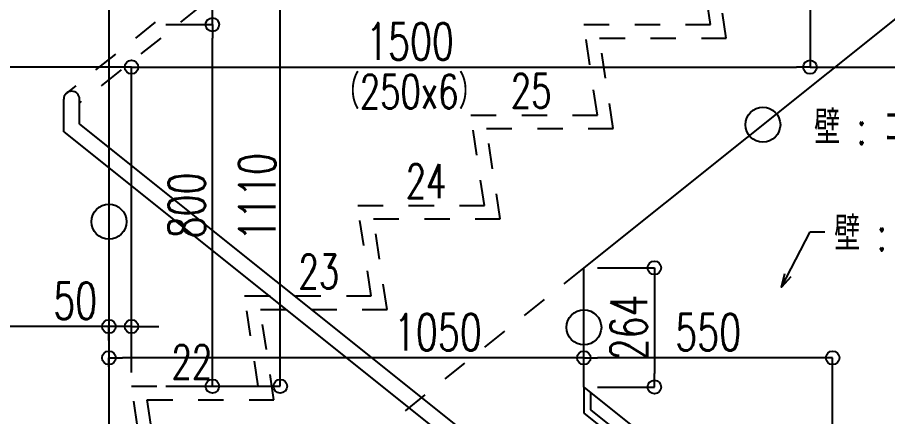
# Model space of a CAD drawing. Extents: x -229451 to 47804, y -161247 to 19812.
# Drawn here: x 27110 to 29034, y 6985 to 7868 of the extents above; entities that cross this region are included whole.
import ezdxf
from ezdxf.enums import TextEntityAlignment as Align

# ---------------------------------------------------------------- set-up
doc = ezdxf.new("R2010")
doc.units = 0
doc.header["$LTSCALE"] = 450
doc.linetypes.add('CENTER2', pattern=[2.3, 2, -0.1, 0.1, -0.1])
doc.linetypes.add('HIDDEN2', pattern=[0.25, 0.125, -0.125])
doc.layers.get('0').update_dxf_attribs({"linetype": 'CONTINUOUS'})
doc.layers.get('DEFPOINTS').update_dxf_attribs({"linetype": 'CONTINUOUS'})
for name, color, linetype in [('E1_文字A', 3, 'CONTINUOUS'), ('E1_文字B', 2, 'CONTINUOUS'), ('E6_面取り記号', 4, 'CONTINUOUS'), ('H寸法', 3, 'CONTINUOUS'), ('IC1_寸法', 3, 'CONTINUOUS'), ('JL1_金物_手摺他', 1, 'CONTINUOUS'), ('KA1_躯体見下線', 113, 'CONTINUOUS'), ('KC_躯体断面見掛線', 133, 'CONTINUOUS')]:
    doc.layers.add(name, color=color, linetype=linetype)
doc.styles.add('toda-A (0.7)', font='romans.shx', dxfattribs={"width": 0.7, "bigfont": 'extfont.shx'})
doc.dimstyles.new('toda 1：30', dxfattribs={"dimscale": 30, "dimtxt": 2.7, "dimasz": 1, "dimexe": 0, "dimexo": 1, "dimgap": 0, "dimtad": 0, "dimdec": 3, "dimzin": 12, "dimdsep": 46, "dimtxsty": 'toda-A (0.7)', "dimblk": 'ORIGIN', "dimcen": 2.5, "dimclrd": 256, "dimclre": 256, "dimclrt": 7, "dimadec": 0, "dimazin": 0, "dimtfac": 1, "dimtdec": 3, "dimtix": 1, "dimtmove": 2, "dimatfit": 3, "dimldrblk": 'ORIGIN', "dimfxl": 0, "dimtvp": 0.7, "dimtolj": 1, "dimtzin": 0, "dimarcsym": 0})

# ---------------------------------------------------------------- blocks, each defined once
blk = doc.blocks.new('_Origin')
at = {"color": 0, "linetype": 'ByBlock', "lineweight": -2}
blk.add_line((0, 0), (-1, 0), dxfattribs=at)
blk.add_circle((0, 0), 0.5, dxfattribs=at)
blk = doc.blocks.new('*D157')
at = {"layer": 'DEFPOINTS', "color": 0, "transparency": 16777216}
for p in [(25932.3, 7758.3), (25932.3, 7674.2), (27362.3, 7052.2)]:
    blk.add_point(p, dxfattribs=at)
at = {"layer": 'H寸法', "linetype": 'CENTER2', "lineweight": -2, "transparency": 16777216}
for p, q in [((25932.3, 7704.2), (25932.3, 7758.3)), ((27362.3, 7082.2), (27362.3, 7758.3))]:
    blk.add_line(p, q, dxfattribs=at)
at = {"layer": 'H寸法', "lineweight": -2, "transparency": 16777216}
blk.add_line((27332.3, 7758.3), (25962.3, 7758.3), dxfattribs=at)
at = {"layer": 'H寸法', "lineweight": -2, "transparency": 16777216, "xscale": 30, "yscale": 30, "zscale": 30, "rotation": 180}
blk.add_blockref('_Origin', (25932.3, 7758.3), dxfattribs=at)
at = {"layer": 'H寸法', "lineweight": -2, "transparency": 16777216, "xscale": 30, "yscale": 30, "zscale": 30}
blk.add_blockref('_Origin', (27362.3, 7758.3), dxfattribs=at)
at = {"layer": 'H寸法', "color": 7, "transparency": 16777216, "insert": (26647.3, 7815), "char_height": 81, "attachment_point": 5, "style": 'toda-A (0.7)'}
blk.add_mtext('\\A1;1430', dxfattribs=at)
blk = doc.blocks.new('*D158')
at = {"layer": 'DEFPOINTS', "color": 0, "transparency": 16777216}
for p in [(28862.3, 8252.2), (28862.3, 7758.3), (27362.3, 7052.2)]:
    blk.add_point(p, dxfattribs=at)
at = {"layer": 'H寸法', "linetype": 'CENTER2', "lineweight": -2, "transparency": 16777216}
for p, q in [((28862.3, 8222.2), (28862.3, 7758.3)), ((27362.3, 7082.2), (27362.3, 7758.3))]:
    blk.add_line(p, q, dxfattribs=at)
at = {"layer": 'H寸法', "lineweight": -2, "transparency": 16777216}
blk.add_line((27392.3, 7758.3), (28832.3, 7758.3), dxfattribs=at)
at = {"layer": 'H寸法', "lineweight": -2, "transparency": 16777216, "xscale": 30, "yscale": 30, "zscale": 30, "rotation": 180}
blk.add_blockref('_Origin', (27362.3, 7758.3), dxfattribs=at)
at = {"layer": 'H寸法', "lineweight": -2, "transparency": 16777216, "xscale": 30, "yscale": 30, "zscale": 30}
blk.add_blockref('_Origin', (28862.3, 7758.3), dxfattribs=at)
at = {"layer": 'H寸法', "color": 7, "transparency": 16777216, "insert": (27977.9, 7815), "char_height": 81, "attachment_point": 5, "style": 'toda-A (0.7)'}
blk.add_mtext('\\A1;1500', dxfattribs=at)
blk = doc.blocks.new('*D159')
at = {"layer": 'DEFPOINTS', "color": 0, "transparency": 16777216}
for p in [(28862.3, 8252.2), (30132.3, 7878.3), (30132.3, 7758.3)]:
    blk.add_point(p, dxfattribs=at)
at = {"layer": 'H寸法', "linetype": 'CENTER2', "lineweight": -2, "transparency": 16777216}
for p, q in [((28862.3, 8222.2), (28862.3, 7758.3)), ((30132.3, 7848.3), (30132.3, 7758.3))]:
    blk.add_line(p, q, dxfattribs=at)
at = {"layer": 'H寸法', "lineweight": -2, "transparency": 16777216}
blk.add_line((28892.3, 7758.3), (30102.3, 7758.3), dxfattribs=at)
at = {"layer": 'H寸法', "lineweight": -2, "transparency": 16777216, "xscale": 30, "yscale": 30, "zscale": 30, "rotation": 180}
blk.add_blockref('_Origin', (28862.3, 7758.3), dxfattribs=at)
at = {"layer": 'H寸法', "lineweight": -2, "transparency": 16777216, "xscale": 30, "yscale": 30, "zscale": 30}
blk.add_blockref('_Origin', (30132.3, 7758.3), dxfattribs=at)
at = {"layer": 'H寸法', "color": 7, "transparency": 16777216, "insert": (29497.3, 7815), "char_height": 81, "attachment_point": 5, "style": 'toda-A (0.7)'}
blk.add_mtext('\\A1;1270', dxfattribs=at)
blk = doc.blocks.new('*D164')
at = {"layer": 'DEFPOINTS', "color": 0, "transparency": 16777216}
for p in [(27408.3, 8162.2), (27691.1, 8162.2), (27408.3, 7052.2)]:
    blk.add_point(p, dxfattribs=at)
at = {"layer": 'IC1_寸法', "lineweight": -2, "transparency": 16777216}
for p, q in [((27438.3, 8162.2), (27691.1, 8162.2)), ((27691.1, 7082.2), (27691.1, 8132.2)), ((27438.3, 7052.2), (27691.1, 7052.2))]:
    blk.add_line(p, q, dxfattribs=at)
at = {"layer": 'IC1_寸法', "lineweight": -2, "transparency": 16777216, "xscale": 30, "yscale": 30, "zscale": 30}
for p, rotation in [((27691.1, 8162.2), 90), ((27691.1, 7052.2), 270)]:
    blk.add_blockref('_Origin', p, dxfattribs=dict(at, rotation=rotation))
at = {"layer": 'IC1_寸法', "color": 7, "transparency": 16777216, "insert": (27640.1, 7471), "char_height": 81, "attachment_point": 5, "rotation": 90, "style": 'toda-A (0.7)'}
blk.add_mtext('\\A1;1110', dxfattribs=at)
blk = doc.blocks.new('*D165')
at = {"layer": 'DEFPOINTS', "color": 0, "transparency": 16777216}
for p in [(27408.1, 7852.2), (27541, 7852.2), (27408.1, 7052.2)]:
    blk.add_point(p, dxfattribs=at)
at = {"layer": 'IC1_寸法', "linetype": 'CENTER2', "lineweight": -2, "transparency": 16777216}
for p, q in [((27438.1, 7852.2), (27541, 7852.2)), ((27438.1, 7052.2), (27541, 7052.2))]:
    blk.add_line(p, q, dxfattribs=at)
at = {"layer": 'IC1_寸法', "lineweight": -2, "transparency": 16777216}
blk.add_line((27541, 7082.2), (27541, 7822.2), dxfattribs=at)
at = {"layer": 'IC1_寸法', "lineweight": -2, "transparency": 16777216, "xscale": 30, "yscale": 30, "zscale": 30}
for p, rotation in [((27541, 7852.2), 90), ((27541, 7052.2), 270)]:
    blk.add_blockref('_Origin', p, dxfattribs=dict(at, rotation=rotation))
at = {"layer": 'IC1_寸法', "color": 7, "transparency": 16777216, "insert": (27484.3, 7452.2), "char_height": 81, "attachment_point": 5, "rotation": 90, "style": 'toda-A (0.7)'}
blk.add_mtext('\\A1;800', dxfattribs=at)
blk = doc.blocks.new('*D166')
at = {"layer": 'DEFPOINTS', "color": 0, "transparency": 16777216}
for p in [(27408.3, 8162.2), (27541, 8162.2), (27408.1, 7852.2)]:
    blk.add_point(p, dxfattribs=at)
at = {"layer": 'IC1_寸法', "linetype": 'CENTER2', "lineweight": -2, "transparency": 16777216}
for p, q in [((27438.3, 8162.2), (27541, 8162.2)), ((27438.1, 7852.2), (27541, 7852.2))]:
    blk.add_line(p, q, dxfattribs=at)
at = {"layer": 'IC1_寸法', "lineweight": -2, "transparency": 16777216}
blk.add_line((27541, 7882.2), (27541, 8132.2), dxfattribs=at)
at = {"layer": 'IC1_寸法', "lineweight": -2, "transparency": 16777216, "xscale": 30, "yscale": 30, "zscale": 30}
for p, rotation in [((27541, 8162.2), 90), ((27541, 7852.2), 270)]:
    blk.add_blockref('_Origin', p, dxfattribs=dict(at, rotation=rotation))
at = {"layer": 'IC1_寸法', "color": 7, "transparency": 16777216, "insert": (27484.3, 8007.2), "char_height": 81, "attachment_point": 5, "rotation": 90, "style": 'toda-A (0.7)'}
blk.add_mtext('\\A1;310', dxfattribs=at)
blk = doc.blocks.new('*D167')
at = {"layer": 'DEFPOINTS', "color": 0, "transparency": 16777216}
for p in [(27312.3, 7184.4), (27312.3, 7123.7), (27362.3, 7123.7)]:
    blk.add_point(p, dxfattribs=at)
at = {"layer": 'H寸法', "lineweight": -2, "transparency": 16777216}
for p, q in [((27282.3, 7184.4), (27252.3, 7184.4)), ((27362.3, 7184.4), (27312.3, 7184.4)), ((27392.3, 7184.4), (27422.3, 7184.4))]:
    blk.add_line(p, q, dxfattribs=at)
at = {"layer": 'H寸法', "linetype": 'CENTER2', "lineweight": -2, "transparency": 16777216}
for p, q in [((27312.3, 7153.7), (27312.3, 7184.4)), ((27362.3, 7153.7), (27362.3, 7184.4))]:
    blk.add_line(p, q, dxfattribs=at)
at = {"layer": 'H寸法', "lineweight": -2, "transparency": 16777216, "xscale": 30, "yscale": 30, "zscale": 30}
blk.add_blockref('_Origin', (27312.3, 7184.4), dxfattribs=at)
at = {"layer": 'H寸法', "lineweight": -2, "transparency": 16777216, "xscale": 30, "yscale": 30, "zscale": 30, "rotation": 180}
blk.add_blockref('_Origin', (27362.3, 7184.4), dxfattribs=at)
at = {"layer": 'H寸法', "color": 7, "transparency": 16777216, "insert": (27237.9, 7241.1), "char_height": 81, "attachment_point": 5, "style": 'toda-A (0.7)'}
blk.add_mtext('\\A1;50', dxfattribs=at)
blk = doc.blocks.new('*D168')
at = {"layer": 'DEFPOINTS', "color": 0, "transparency": 16777216}
for p in [(28362.3, 7115), (28362.3, 7050.4), (28912.3, 6610.4)]:
    blk.add_point(p, dxfattribs=at)
at = {"layer": 'H寸法', "linetype": 'CENTER2', "lineweight": -2, "transparency": 16777216}
for p, q in [((28362.3, 7080.4), (28362.3, 7115)), ((28912.3, 6640.4), (28912.3, 7115))]:
    blk.add_line(p, q, dxfattribs=at)
at = {"layer": 'H寸法', "lineweight": -2, "transparency": 16777216}
blk.add_line((28882.3, 7115), (28392.3, 7115), dxfattribs=at)
at = {"layer": 'H寸法', "lineweight": -2, "transparency": 16777216, "xscale": 30, "yscale": 30, "zscale": 30, "rotation": 180}
blk.add_blockref('_Origin', (28362.3, 7115), dxfattribs=at)
at = {"layer": 'H寸法', "lineweight": -2, "transparency": 16777216, "xscale": 30, "yscale": 30, "zscale": 30}
blk.add_blockref('_Origin', (28912.3, 7115), dxfattribs=at)
at = {"layer": 'H寸法', "color": 7, "transparency": 16777216, "insert": (28637.3, 7171.7), "char_height": 81, "attachment_point": 5, "style": 'toda-A (0.7)'}
blk.add_mtext('\\A1;550', dxfattribs=at)
blk = doc.blocks.new('*D169')
at = {"layer": 'DEFPOINTS', "color": 0, "transparency": 16777216}
for p in [(28362.3, 7314.2), (28362.3, 7050.4), (28518.2, 7050.4)]:
    blk.add_point(p, dxfattribs=at)
at = {"layer": 'H寸法', "linetype": 'CENTER2', "lineweight": -2, "transparency": 16777216}
for p, q in [((28392.3, 7314.2), (28518.2, 7314.2)), ((28392.3, 7050.4), (28518.2, 7050.4))]:
    blk.add_line(p, q, dxfattribs=at)
at = {"layer": 'H寸法', "lineweight": -2, "transparency": 16777216}
blk.add_line((28518.2, 7284.2), (28518.2, 7080.4), dxfattribs=at)
at = {"layer": 'H寸法', "lineweight": -2, "transparency": 16777216, "xscale": 30, "yscale": 30, "zscale": 30}
for p, rotation in [((28518.2, 7314.2), 90), ((28518.2, 7050.4), 270)]:
    blk.add_blockref('_Origin', p, dxfattribs=dict(at, rotation=rotation))
at = {"layer": 'H寸法', "color": 7, "transparency": 16777216, "insert": (28461.5, 7182.3), "char_height": 81, "attachment_point": 5, "rotation": 90, "style": 'toda-A (0.7)'}
blk.add_mtext('\\A1;264', dxfattribs=at)
blk = doc.blocks.new('*D284')
at = {"layer": 'DEFPOINTS', "color": 0, "transparency": 16777216}
for p in [(26282.3, 7184.4), (26282.3, 7140.3), (27312.3, 7140.3)]:
    blk.add_point(p, dxfattribs=at)
at = {"layer": 'H寸法', "linetype": 'CENTER2', "lineweight": -2, "transparency": 16777216}
for p, q in [((26282.3, 7170.3), (26282.3, 7184.4)), ((27312.3, 7170.3), (27312.3, 7184.4))]:
    blk.add_line(p, q, dxfattribs=at)
at = {"layer": 'H寸法', "lineweight": -2, "transparency": 16777216}
blk.add_line((27282.3, 7184.4), (26312.3, 7184.4), dxfattribs=at)
at = {"layer": 'H寸法', "lineweight": -2, "transparency": 16777216, "xscale": 30, "yscale": 30, "zscale": 30, "rotation": 180}
blk.add_blockref('_Origin', (26282.3, 7184.4), dxfattribs=at)
at = {"layer": 'H寸法', "lineweight": -2, "transparency": 16777216, "xscale": 30, "yscale": 30, "zscale": 30}
blk.add_blockref('_Origin', (27312.3, 7184.4), dxfattribs=at)
at = {"layer": 'H寸法', "color": 7, "transparency": 16777216, "insert": (26797.3, 7241.1), "char_height": 81, "attachment_point": 5, "style": 'toda-A (0.7)'}
blk.add_mtext('\\A1;1030', dxfattribs=at)
blk = doc.blocks.new('*D398')
at = {"layer": 'DEFPOINTS', "color": 0, "transparency": 16777216}
for p in [(27312.3, 7115), (27312.3, 7065), (28362.3, 7065)]:
    blk.add_point(p, dxfattribs=at)
at = {"layer": 'H寸法', "linetype": 'CENTER2', "lineweight": -2, "transparency": 16777216}
for p, q in [((27312.3, 7095), (27312.3, 7115)), ((28362.3, 7095), (28362.3, 7115))]:
    blk.add_line(p, q, dxfattribs=at)
at = {"layer": 'H寸法', "lineweight": -2, "transparency": 16777216}
blk.add_line((28332.3, 7115), (27342.3, 7115), dxfattribs=at)
at = {"layer": 'H寸法', "lineweight": -2, "transparency": 16777216, "xscale": 30, "yscale": 30, "zscale": 30, "rotation": 180}
blk.add_blockref('_Origin', (27312.3, 7115), dxfattribs=at)
at = {"layer": 'H寸法', "lineweight": -2, "transparency": 16777216, "xscale": 30, "yscale": 30, "zscale": 30}
blk.add_blockref('_Origin', (28362.3, 7115), dxfattribs=at)
at = {"layer": 'H寸法', "color": 7, "transparency": 16777216, "insert": (28039.5, 7171.7), "char_height": 81, "attachment_point": 5, "style": 'toda-A (0.7)'}
blk.add_mtext('\\A1;1050', dxfattribs=at)

msp = doc.modelspace()

# ---------------------------------------------------------------- linework, layer by layer
at = {"layer": 'E6_面取り記号'}
for centre in [(28758.0355, 7630.7561), (27312.3146, 7416.1235), (28362.3146, 7182.2818)]:
    msp.add_circle(centre, 38.658, dxfattribs=at)
at = {"layer": 'JL1_金物_手摺他', "linetype": 'HIDDEN2'}
for p, q in [((28908.1317, 9052.1912), (27217.5588, 7699.8028)), ((28920.4086, 9017.1912), (27247.3146, 7678.7852))]:
    msp.add_line(p, q, dxfattribs=at)
at = {"layer": 'JL1_金物_手摺他'}
for p, q in [((27212.3146, 7615.3698), (27212.3146, 7687.3109)), ((27247.3146, 7632.1917), (27247.3146, 7687.3109)), ((27247.3146, 7632.1917), (28972.3146, 6252.1917)), ((27212.3146, 7615.3698), (28960.0372, 6217.1917))]:
    msp.add_line(p, q, dxfattribs=at)
msp.add_arc((27229.8146, 7687.3109), 17.5, 360, 180, dxfattribs=at)
at = {"layer": 'KA1_躯体見下線'}
for p, q in [((27312.3146, 8085.4274), (27312.3146, 6852.1917)), ((29247.3553, 8022.1917), (28362.3146, 7314.1958)), ((28362.3146, 7050.3678), (28362.3146, 7314.1958)), ((28362.3146, 7050.3678), (28912.3146, 6610.3678)), ((28362.3146, 7050.3678), (28362.3146, 6992.7396)), ((28377.3146, 7038.3678), (28377.3146, 6999.949)), ((28362.3146, 6992.7396), (28912.3146, 6552.7396)), ((28377.3146, 6999.949), (28912.3146, 6571.949))]:
    msp.add_line(p, q, dxfattribs=at)
at = {"layer": 'KC_躯体断面見掛線', "linetype": 'HIDDEN2'}
for p, q in [((28642.3146, 7852.1917), (28612.3146, 8052.1917)), ((28677.1502, 7822.1917), (28647.1502, 8022.1917)), ((28392.3146, 7652.1917), (28362.3146, 7852.1917)), ((28362.3146, 7852.1917), (28642.3146, 7852.1917)), ((28397.1502, 7822.1917), (28677.1502, 7822.1917)), ((28427.1502, 7622.1917), (28397.1502, 7822.1917)), ((28112.3146, 7652.1917), (28392.3146, 7652.1917)), ((28142.3146, 7452.1917), (28112.3146, 7652.1917)), ((28147.1502, 7622.1917), (28427.1502, 7622.1917)), ((28177.1502, 7422.1917), (28147.1502, 7622.1917)), ((27862.3146, 7452.1917), (28142.3146, 7452.1917)), ((27892.3146, 7252.1917), (27862.3146, 7452.1917)), ((27897.1502, 7422.1917), (28177.1502, 7422.1917)), ((27927.1502, 7222.1917), (27897.1502, 7422.1917)), ((28362.3146, 7314.1958), (27497.2516, 6622.1917)), ((27612.3146, 7252.1917), (27892.3146, 7252.1917)), ((27642.3146, 7052.1917), (27612.3146, 7252.1917)), ((27677.1502, 7022.1917), (27647.1502, 7222.1917)), ((27647.1502, 7222.1917), (27927.1502, 7222.1917)), ((27362.3146, 7052.1917), (27642.3146, 7052.1917)), ((27392.3146, 6852.1917), (27362.3146, 7052.1917)), ((27421.9827, 6856.6419), (27397.1502, 7022.1917)), ((27397.1502, 7022.1917), (27677.1502, 7022.1917))]:
    msp.add_line(p, q, dxfattribs=at)

# ---------------------------------------------------------------- texts
at = {"layer": 'E1_文字A', "color": 3, "linetype": 'ByBlock', "style": 'toda-A (0.7)', "width": 0.7}
for s, p in [('（250x6）', (27809.2218, 7666.498)), ('壁 : コンクリート打ち放し（B）EP', (28871.3434, 7587.3517)), ('壁 : コンクリート打ち放し（B）EP', (28915.8138, 7352.3342))]:
    msp.add_text(s, height=75, dxfattribs=at).set_placement(p)
at = {"layer": 'E1_文字B', "style": 'toda-A (0.7)', "width": 0.7}
for s, p in [('25', (28245.6597, 7705.8537)), ('24', (28013.4995, 7505.8537)), ('23', (27776.2544, 7305.8537)), ('22', (27495.6597, 7105.8537))]:
    msp.add_text(s, height=75, dxfattribs=at).set_placement(p, align=Align.MIDDLE_CENTER)

# ---------------------------------------------------------------- dimensions: what is measured, and where the dimension line sits
at = {"layer": 'H寸法'}
for base, p1, p2, picture, middle in [((28862.3146, 7758.3181), (27362.3146, 7052.1917), (28862.3146, 8252.1917), '*D158', (27977.8963, 7815.0181)), ((27312.3146, 7184.427), (27362.3146, 7123.6698), (27312.3146, 7123.6698), '*D167', (27237.9074, 7241.127)), ((27312.3146, 7114.9769), (28362.3146, 7065.0004), (27312.3146, 7065.0004), '*D398', (28039.4764, 7171.6769))]:
    dim = msp.add_linear_dim(base=base, p1=p1, p2=p2, dimstyle='toda 1：30', override={"dimfxl": 0}, dxfattribs=at)
    dim.commit()
    dim.dimension.update_dxf_attribs({"geometry": picture, "text_midpoint": middle, "dimtype": 160})
for base, p1, p2, picture, middle in [((30132.3146, 7758.3181), (28862.3146, 8252.1917), (30132.3146, 7878.3019), '*D159', (29497.3146, 7815.0181)), ((25932.3146, 7758.3181), (27362.3146, 7052.1917), (25932.3146, 7674.1771), '*D157', (26647.3146, 7815.0181)), ((26282.3146, 7184.427), (27312.3146, 7140.2549), (26282.3146, 7140.2549), '*D284', (26797.3146, 7241.127)), ((28362.3146, 7114.9769), (28912.3146, 6610.3678), (28362.3146, 7050.3678), '*D168', (28637.3146, 7171.6769))]:
    dim = msp.add_linear_dim(base=base, p1=p1, p2=p2, dimstyle='toda 1：30', override={"dimfxl": 0}, dxfattribs=at)
    dim.commit()
    dim.dimension.update_dxf_attribs({"geometry": picture, "text_midpoint": middle})
dim = msp.add_linear_dim(base=(28518.2375, 7050.3678), p1=(28362.3146, 7314.1958), p2=(28362.3146, 7050.3678), angle=90, dimstyle='toda 1：30', override={"dimdec": 0, "dimfxl": 0}, dxfattribs=at)
dim.commit()
dim.dimension.update_dxf_attribs({"geometry": '*D169', "text_midpoint": (28461.5375, 7182.2818)})
at = {"layer": 'IC1_寸法'}
for base, p1, p2, picture, middle in [((27541.0471, 8162.1917), (27408.0548, 7852.1917), (27408.2749, 8162.1917), '*D166', (27484.3471, 8007.1917)), ((27541.0471, 7852.1917), (27408.0548, 7052.1917), (27408.0548, 7852.1917), '*D165', (27484.3471, 7452.1917))]:
    dim = msp.add_linear_dim(base=base, p1=p1, p2=p2, angle=90, dimstyle='toda 1：30', override={"dimfxl": 0}, dxfattribs=at)
    dim.commit()
    dim.dimension.update_dxf_attribs({"geometry": picture, "text_midpoint": middle})
dim = msp.add_linear_dim(base=(27691.148, 8162.1917), p1=(27408.2749, 7052.1917), p2=(27408.2749, 8162.1917), angle=90, dimstyle='toda 1：30', dxfattribs=at)
dim.commit()
dim.dimension.update_dxf_attribs({"geometry": '*D164', "text_midpoint": (27640.1355, 7471.0496), "dimtype": 160})

# ---------------------------------------------------------------- leaders
at = {"layer": 'E1_文字A', "color": 3, "linetype": 'ByBlock'}
msp.add_leader([(28799.5176, 7271.3643), (28862.3433, 7393.4736), (28895.0063, 7393.4736)], dimstyle='toda 1：30', override={"dimasz": 1, "dimclrd": 256, "dimldrblk": 'Open30'}, dxfattribs=at)

doc.saveas('drawing.dxf')
